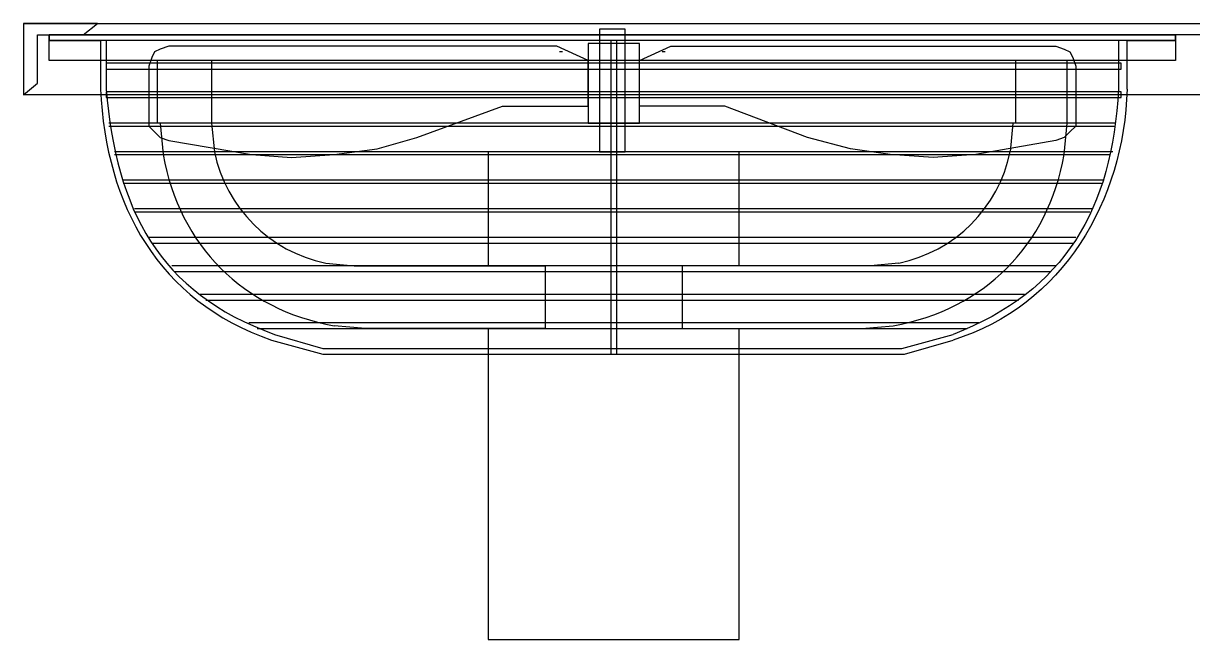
# Model space of a CAD drawing. Header units: metres. Extents: x 532250 to 532639, y 2673852 to 2674172.
# Drawn here: x 532449.129 to 532449.696, y 2674041.946 to 2674042.245 of the extents above; entities that cross this region are included whole.
import ezdxf

# ---------------------------------------------------------------- set-up
doc = ezdxf.new("R2010")
doc.units = ezdxf.units.M
doc.header["$MEASUREMENT"] = 0
doc.layers.add('IDT', color=7, linetype='Continuous')

# ---------------------------------------------------------------- blocks, each defined once
blk = doc.blocks.new('IDT')
at = {"layer": 'IDT', "color": 0, "lineweight": 25}
for p, q in [((17.57306893534295, 15.8125379130189), (17.45135169841595, 15.8125379130189)), ((17.45135169841595, 15.8125379130189), (17.45135169841595, 15.6617745172797)), ((17.57306893534295, 15.6617745172797), (17.57306893534295, 15.8125379130189)), ((17.37112897407795, 15.67422287105626), (17.34761541694414, 15.66730711895809)), ((17.37251212449726, 15.67145657021695), (17.34761541694414, 15.66454081811878)), ((17.6532916596814, 15.67422287105626), (17.37112897407795, 15.67422287105626)), ((17.6532916596814, 15.67145657021695), (17.37251212449726, 15.67145657021695)), ((17.51082716646013, 15.52207632489751), (17.51082716646013, 15.67422287105626)), ((17.51359346729922, 15.52207632489751), (17.51359346729922, 15.67422287105626)), ((17.67818836723453, 15.66730711895809), (17.6532916596814, 15.67422287105626)), ((17.67680521681521, 15.66454081811878), (17.6532916596814, 15.67145657021695)), ((17.33516706316757, 15.65900821644038), (17.68925357059177, 15.65900821644038)), ((17.68510411933292, 15.6617745172797), (17.3406996648462, 15.6617745172797)), ((17.39187623037222, 15.6617745172797), (17.37666157575612, 15.66039136685993)), ((17.47901470680861, 15.6617745172797), (17.39187623037222, 15.6617745172797)), ((17.47901470680861, 15.63134520804795), (17.47901470680861, 15.6617745172797)), ((17.54540592695074, 15.63134520804795), (17.54540592695074, 15.6617745172797)), ((17.54540592695074, 15.6617745172797), (17.63254440338713, 15.6617745172797)), ((17.63254440338713, 15.6617745172797), (17.64775905800278, 15.66039136685993)), ((17.71000082688604, 15.64794301308336), (17.31580295729262, 15.64794301308336)), ((17.31303665645353, 15.64517671224405), (17.71276712772513, 15.64517671224405)), ((17.29782200183743, 15.63134520804795), (17.72659863192146, 15.63134520804795)), ((17.72521548150169, 15.63411150888703), (17.30058830267697, 15.63411150888703)), ((17.37389527491703, 15.62996205762818), (17.38772677911336, 15.63134520804795)), ((17.38772677911336, 15.63134520804795), (17.47901470680861, 15.63134520804795)), ((17.45135169841595, 15.63134520804795), (17.45135169841595, 15.57601919126284)), ((17.6380770050653, 15.63134520804795), (17.54540592695074, 15.63134520804795)), ((17.57306893534295, 15.57601919126284), (17.57306893534295, 15.63134520804795)), ((17.65190850926163, 15.62996205762818), (17.6380770050653, 15.63134520804795)), ((17.73628068485894, 15.62028000469093), (17.28952309931972, 15.62028000469093)), ((17.28813994890041, 15.61751370385161), (17.73766383527871, 15.61751370385161)), ((17.27984104638224, 15.60368219965528), (17.74457958737665, 15.60368219965528)), ((17.74457958737665, 15.60506535007505), (17.28122419680201, 15.60506535007505)), ((17.27430844470408, 15.58985069545918), (17.75011218905527, 15.58985069545918)), ((17.75011218905527, 15.59123384587872), (17.27569159512339, 15.59123384587872)), ((17.33655021358689, 15.57740234168239), (17.35729746988162, 15.57878549210216)), ((17.35729746988162, 15.57878549210216), (17.37804472617589, 15.57740234168239)), ((17.66850631429705, 15.57878549210216), (17.64775905800278, 15.57740234168239)), ((17.687870420172, 15.57740234168239), (17.66850631429705, 15.57878549210216)), ((17.27015899344522, 15.57601919126284), (17.75426164031413, 15.57601919126284)), ((17.75426164031413, 15.57740234168239), (17.27154214386454, 15.57740234168239)), ((17.29367255057858, 15.57740234168239), (17.29228940015926, 15.56218768706651)), ((17.29782200183743, 15.57048658958445), (17.33655021358689, 15.57740234168239)), ((17.31856925813216, 15.56218768706651), (17.31995240855147, 15.57601919126284)), ((17.37804472617589, 15.57740234168239), (17.39740883205084, 15.5746360408433)), ((17.39740883205084, 15.5746360408433), (17.41815608834511, 15.56910343916468)), ((17.45135169841595, 15.57601919126284), (17.57306893534295, 15.57601919126284)), ((17.51912629950291, 15.57601919126284), (17.50667771520128, 15.57601919126284)), ((17.50667771520128, 15.57601919126284), (17.50667771520128, 15.51654372321889)), ((17.51912629950291, 15.51654372321889), (17.51912629950291, 15.57601919126284)), ((17.62701180170851, 15.5746360408433), (17.60764769583355, 15.56910343916468)), ((17.64775905800278, 15.57740234168239), (17.62701180170851, 15.5746360408433)), ((17.72798178234123, 15.57048658958445), (17.687870420172, 15.57740234168239)), ((17.70723452604696, 15.56218768706651), (17.70585137562719, 15.57601919126284)), ((17.73213123360009, 15.56218768706651), (17.73074808318032, 15.57740234168239)), ((17.29090624973949, 15.56633713832537), (17.29367255057858, 15.56910343916468)), ((17.29367255057858, 15.56910343916468), (17.29782200183743, 15.57048658958445)), ((17.41815608834511, 15.56910343916468), (17.45826745051434, 15.5538887845488)), ((17.60764769583355, 15.56910343916468), (17.56615318324501, 15.5538887845488)), ((17.73213123360009, 15.56910343916468), (17.72798178234123, 15.57048658958445)), ((17.73489753443917, 15.56633713832537), (17.73213123360009, 15.56910343916468)), ((17.75702794115321, 15.56357083748628), (17.26877584302545, 15.56357083748628)), ((17.26877584302545, 15.56218768706651), (17.75702794115321, 15.56218768706651)), ((17.28813994890041, 15.56357083748628), (17.29090624973949, 15.56633713832537)), ((17.28813994890041, 15.55942138622743), (17.28813994890041, 15.56357083748628)), ((17.29228940015926, 15.56218768706651), (17.29228940015926, 15.53175837783476)), ((17.31718610771239, 15.56218768706651), (17.31718610771239, 15.53175837783476)), ((17.52465867065601, 15.56218768706651), (17.49976196310288, 15.56218768706651)), ((17.49976196310288, 15.56218768706651), (17.49976196310288, 15.52345947531705)), ((17.52465867065601, 15.52345947531705), (17.52465867065601, 15.56218768706651)), ((17.70723452604696, 15.53175837783476), (17.70723452604696, 15.56218768706651)), ((17.73351438401986, 15.56218768706651), (17.73351438401986, 15.53175837783476)), ((17.73766383527871, 15.56357083748628), (17.73489753443917, 15.56633713832537)), ((17.73766383527871, 15.55942138622743), (17.73766383527871, 15.56357083748628)), ((17.28813994890041, 15.53452467867407), (17.28813994890041, 15.55942138622743)), ((17.73766383527871, 15.53452467867407), (17.73766383527871, 15.55942138622743)), ((17.75841109157298, 15.54973933328995), (17.26600954218637, 15.54973933328995)), ((17.26600954218637, 15.54973933328995), (17.26600954218637, 15.54697303245064)), ((17.45826745051434, 15.5538887845488), (17.49976196310288, 15.5538887845488)), ((17.49976196310288, 15.5538887845488), (17.49976196310288, 15.53175837783476)), ((17.56615318324501, 15.5538887845488), (17.52465867065601, 15.5538887845488)), ((17.52465867065601, 15.5538887845488), (17.52465867065601, 15.53175837783476)), ((17.75841109157298, 15.54697303245064), (17.75841109157298, 15.54973933328995)), ((16.6062467920249, 15.54835618287041), (17.79852245374221, 15.54835618287041)), ((17.26324324134683, 15.54558988203109), (17.26324324134683, 15.52207632489751)), ((17.26600954218637, 15.54697303245064), (17.75841109157298, 15.54697303245064)), ((17.26739269260568, 15.52207632489751), (17.26739269260568, 15.54558988203109)), ((17.75841109157298, 15.52207632489751), (17.75841109157298, 15.54558988203109)), ((17.76117739241207, 15.52207632489751), (17.76117739241207, 15.54558988203109)), ((17.79852245374221, 15.54835618287041), (17.79160670164381, 15.54282358119178)), ((17.79852245374221, 15.5137774223798), (17.79852245374221, 15.54835618287041)), ((17.79160670164381, 15.54282358119178), (17.79160670164381, 15.5193100240582)), ((17.75841109157298, 15.53590782909362), (17.26600954218637, 15.53590782909362)), ((17.26600954218637, 15.53590782909362), (17.26600954218637, 15.53314152825453)), ((17.26600954218637, 15.53314152825453), (17.75841109157298, 15.53314152825453)), ((17.28952309931972, 15.53037522741522), (17.28813994890041, 15.53452467867407)), ((17.73628068485894, 15.53037522741522), (17.73766383527871, 15.53452467867407)), ((17.75841109157298, 15.53314152825453), (17.75841109157298, 15.53590782909362)), ((17.23972968421347, 15.5193100240582), (17.23972968421347, 15.53175929993506)), ((17.23972968421347, 15.53175929993506), (17.78607409996519, 15.53175929993506)), ((17.29090624973949, 15.52760892657591), (17.28952309931972, 15.53037522741522)), ((17.29367255057858, 15.52622577615637), (17.29090624973949, 15.52760892657591)), ((17.49976196310288, 15.53175837783476), (17.48454730848724, 15.5248426257366)), ((17.48731360932632, 15.52760892657591), (17.48869675974609, 15.52760892657591)), ((17.52465867065601, 15.53175837783476), (17.53987332527211, 15.5248426257366)), ((17.53710702443303, 15.52760892657591), (17.53849017485234, 15.52760892657591)), ((17.73213123360009, 15.52622577615637), (17.73489753443917, 15.52760892657591)), ((17.73489753443917, 15.52760892657591), (17.73628068485894, 15.53037522741522)), ((17.78607409996519, 15.53175929993506), (17.78607409996519, 15.5193100240582)), ((17.26324324134683, 15.52207632489751), (17.23972968421347, 15.52207632489751)), ((17.23972968421347, 15.52207632489751), (17.23972968421347, 15.5193100240582)), ((17.23972968421347, 15.5193100240582), (17.23972968421347, 15.52207632489751)), ((17.23972968421347, 15.52207632489751), (17.78607409996565, 15.52207632489751)), ((17.29782200183743, 15.5248426257366), (17.29367255057858, 15.52622577615637)), ((17.48454730848724, 15.5248426257366), (17.29782200183743, 15.5248426257366)), ((17.49976196310288, 15.52345947531705), (17.52465867065601, 15.52345947531705)), ((17.53987332527211, 15.5248426257366), (17.72798178234123, 15.5248426257366)), ((17.72798178234123, 15.5248426257366), (17.73213123360009, 15.52622577615637)), ((17.78607409996565, 15.52207632489751), (17.76117739241207, 15.52207632489751)), ((17.78607409996565, 15.5193100240582), (17.78607409996565, 15.52207632489751)), ((17.78607409996565, 15.52207632489751), (17.78607409996565, 15.5193100240582)), ((16.67125486174726, 15.5193100240582), (17.76947629492977, 15.5193100240582)), ((17.26739269260568, 15.5193100240582), (17.23972968421347, 15.5193100240582)), ((17.23972968421347, 15.5193100240582), (17.78607409996565, 15.5193100240582)), ((17.78607409996519, 15.5193100240582), (17.23972968421347, 15.5193100240582)), ((17.50667771520128, 15.51654372321889), (17.51912629950291, 15.51654372321889)), ((17.78607409996565, 15.5193100240582), (17.75841109157298, 15.5193100240582)), ((17.76947629492977, 15.5193100240582), (17.76256054283184, 15.5137774223798)), ((17.79160670164381, 15.5193100240582), (17.76947629492977, 15.5193100240582)), ((17.79852245374221, 15.5137774223798), (16.64220870293528, 15.5137774223798)), ((17.76256054283184, 15.5137774223798), (17.79852245374221, 15.5137774223798))]:
    blk.add_line(p, q, dxfattribs=at)
for centre, radius, start, end in [((17.38772602339421, 15.56218844278567), 0.06917045953479829, 101.5341324869502, 168.465867515646), ((17.63807776078445, 15.56218844278567), 0.06917045953486063, 11.53413248435401, 78.46586751304983)]:
    blk.add_arc(centre, radius, start, end, dxfattribs=at)
for points in [[(17.26324324134683, 15.54558988203109), (17.26467249678061, 15.59978632597347), (17.29434107328169, 15.65073236642968), (17.34761541694414, 15.66730711895809)], [(17.26739269260568, 15.54558988203109), (17.27036646600826, 15.60345167458547), (17.29330371046697, 15.6437244043035), (17.34761541694414, 15.66454081811878)], [(17.75841109157298, 15.54558988203109), (17.75343175006245, 15.60425851233015), (17.73296112385177, 15.64411629692233), (17.67680521681521, 15.66454081811878)], [(17.76117739241207, 15.54558988203109), (17.75836498655897, 15.60227599672874), (17.73300722886577, 15.64826574818119), (17.67818836723453, 15.66730711895809)], [(17.37666157575612, 15.66039136685993), (17.33244686734204, 15.65241519944027), (17.30164871799869, 15.62161705009646), (17.29367255057858, 15.57740234168239)], [(17.73074808318032, 15.57740234168239), (17.72277191576066, 15.62161705009646), (17.69197376641685, 15.65241519944027), (17.64775905800278, 15.66039136685993)]]:
    blk.add_open_spline(points, degree=3, dxfattribs=at)

msp = doc.modelspace()

# ---------------------------------------------------------------- block references
at = {"layer": 'IDT', "color": 8, "rotation": 180}
msp.add_blockref('IDT', (532466.9272843674, 2674057.758854317), dxfattribs=at)

doc.saveas('drawing.dxf')
